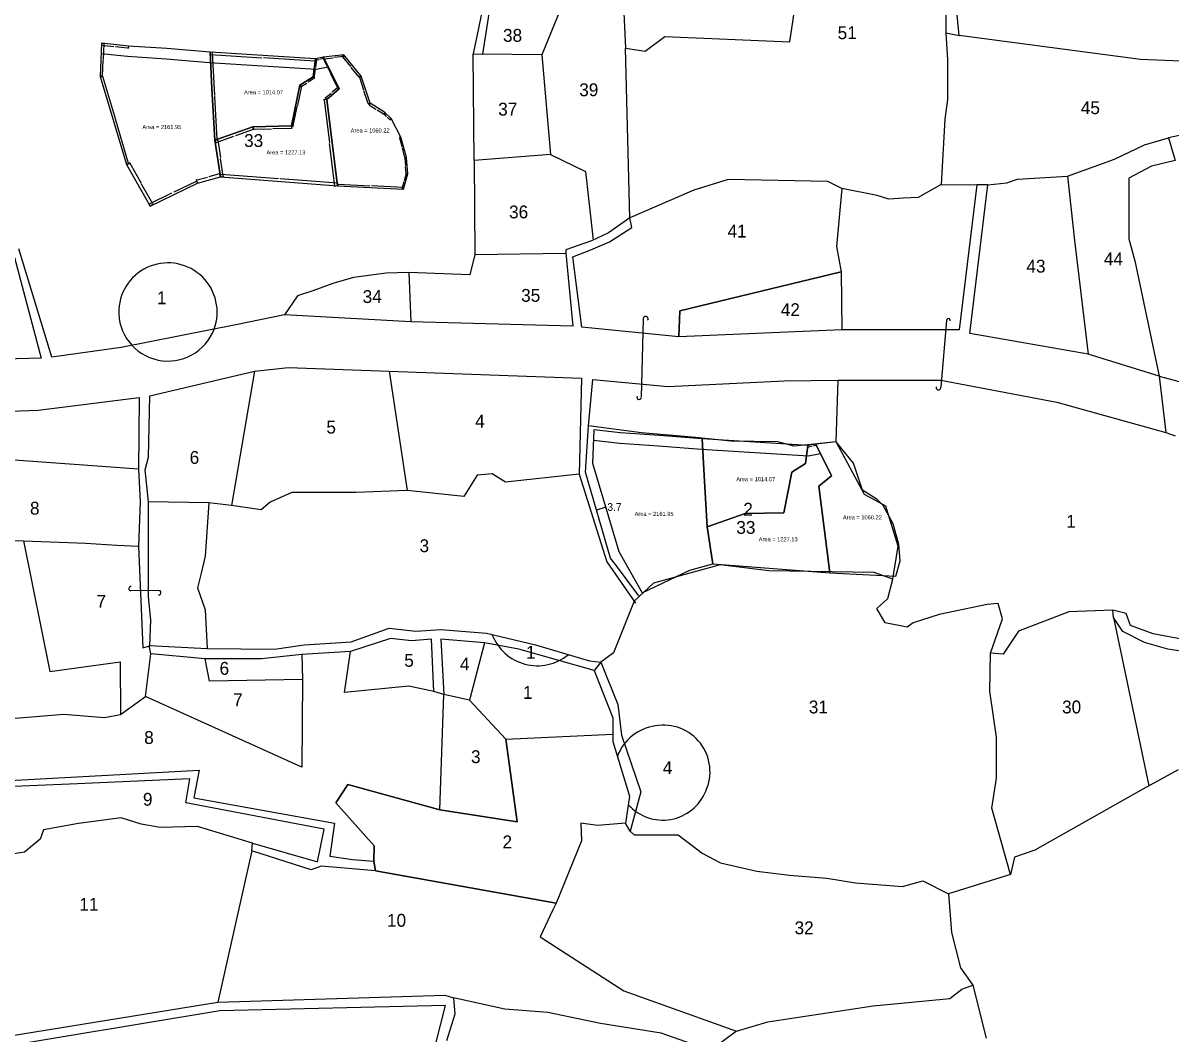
# Model space of a CAD drawing. Extents: x 149058 to 155632, y 177514 to 180719.
# Drawn here: x 154322.9 to 154770, y 178140.9 to 178534.6 of the extents above; entities that cross this region are included whole.
import ezdxf

# ---------------------------------------------------------------- set-up
doc = ezdxf.new("R2010")
doc.units = 0
doc.header["$MEASUREMENT"] = 0
doc.layers.get('0').update_dxf_attribs({"linetype": 'CONTINUOUS'})
doc.layers.get('Defpoints').update_dxf_attribs({"linetype": 'CONTINUOUS'})
for name, color, linetype in [('BORDER-B', 3, 'CONTINUOUS'), ('LINK', 4, 'CONTINUOUS'), ('NO', 1, 'CONTINUOUS'), ('PARCEL', 6, 'CONTINUOUS'), ('ROAD', 2, 'CONTINUOUS')]:
    doc.layers.add(name, color=color, linetype=linetype)
doc.dimstyles.get("Standard").update_dxf_attribs({"dimtxt": 0.18, "dimasz": 0.18, "dimexe": 0.18, "dimexo": 0.0625, "dimgap": 0.09, "dimtad": 0, "dimtih": 1, "dimtoh": 1, "dimdec": 1, "dimzin": 0, "dimdsep": 46, "dimtxsty": 'Standard', "dimcen": 0.09, "dimadec": 0, "dimazin": 0, "dimtfac": 1, "dimtdec": 1, "dimtofl": 0, "dimtmove": 0, "dimatfit": 3, "dimfxl": 1, "dimtolj": 1, "dimtzin": 0, "dimarcsym": 0})

# ---------------------------------------------------------------- blocks, each defined once
blk = doc.blocks.new('*D31')
at = {"color": 0, "lineweight": -2, "transparency": 16777216}
for p, q in [((154440.01, 178521.17), (154440.13, 178520.56)), ((154436.89, 178520.56), (154437.01, 178519.95)), ((154437.15, 178520.16), (154438.27, 178520.38)), ((154439.92, 178520.7), (154438.81, 178520.48))]:
    blk.add_line(p, q, dxfattribs=at)
at = {"color": 0, "transparency": 16777216}
for points in [[(154437.15, 178520.19), (154437.16, 178520.13), (154436.97, 178520.13)], [(154439.91, 178520.73), (154439.93, 178520.67), (154440.1, 178520.74)]]:
    blk.add_solid(points, dxfattribs=at)
at = {"layer": 'Defpoints', "color": 0, "transparency": 16777216}
for p in [(154440, 178521.24), (154436.88, 178520.62), (154440.1, 178520.74)]:
    blk.add_point(p, dxfattribs=at)
at = {"color": 0, "transparency": 16777216, "insert": (154438.54, 178520.43), "char_height": 0.18, "attachment_point": 5}
blk.add_mtext('\\A1;3.2', dxfattribs=at)
blk = doc.blocks.new('*D32')
at = {"color": 0, "lineweight": -2, "transparency": 16777216}
for p, q in [((154436.43, 178513.77), (154436.85, 178516.9)), ((154437.31, 178520.38), (154436.89, 178517.26)), ((154436.94, 178520.62), (154437.51, 178520.54)), ((154436.01, 178513.64), (154436.58, 178513.57))]:
    blk.add_line(p, q, dxfattribs=at)
at = {"color": 0, "transparency": 16777216}
for points in [[(154437.28, 178520.39), (154437.34, 178520.38), (154437.34, 178520.56)], [(154436.4, 178513.77), (154436.46, 178513.77), (154436.4, 178513.59)]]:
    blk.add_solid(points, dxfattribs=at)
at = {"layer": 'Defpoints', "color": 0, "transparency": 16777216}
for p in [(154436.88, 178520.62), (154435.95, 178513.65), (154436.4, 178513.59)]:
    blk.add_point(p, dxfattribs=at)
at = {"color": 0, "transparency": 16777216, "insert": (154436.87, 178517.08), "char_height": 0.18, "attachment_point": 5}
blk.add_mtext('\\A1;7.0', dxfattribs=at)
blk = doc.blocks.new('*D33')
at = {"color": 0, "lineweight": -2, "transparency": 16777216}
for p, q in [((154436.19, 178512.93), (154434.01, 178511.53)), ((154435.98, 178513.6), (154436.44, 178512.88)), ((154430.76, 178510.26), (154431.23, 178509.54)), ((154431.28, 178509.78), (154433.47, 178511.19))]:
    blk.add_line(p, q, dxfattribs=at)
at = {"color": 0, "transparency": 16777216}
for points in [[(154436.18, 178512.96), (154436.21, 178512.91), (154436.34, 178513.03)], [(154431.26, 178509.81), (154431.3, 178509.76), (154431.13, 178509.69)]]:
    blk.add_solid(points, dxfattribs=at)
at = {"layer": 'Defpoints', "color": 0, "transparency": 16777216}
for p in [(154435.95, 178513.65), (154430.73, 178510.31), (154431.13, 178509.69)]:
    blk.add_point(p, dxfattribs=at)
at = {"color": 0, "transparency": 16777216, "insert": (154433.74, 178511.36), "char_height": 0.18, "attachment_point": 5}
blk.add_mtext('\\A1;6.2', dxfattribs=at)
blk = doc.blocks.new('*D34')
at = {"color": 0, "lineweight": -2, "transparency": 16777216}
for p, q in [((154445.47, 178509.33), (154443.38, 178507.59)), ((154446.06, 178508.91), (154445.49, 178509.58)), ((154441.17, 178504.83), (154440.6, 178505.51)), ((154440.86, 178505.49), (154442.95, 178507.23))]:
    blk.add_line(p, q, dxfattribs=at)
at = {"color": 0, "transparency": 16777216}
for points in [[(154445.45, 178509.35), (154445.49, 178509.31), (154445.61, 178509.45)], [(154440.84, 178505.51), (154440.88, 178505.47), (154440.72, 178505.37)]]:
    blk.add_solid(points, dxfattribs=at)
at = {"layer": 'Defpoints', "color": 0, "transparency": 16777216}
for p in [(154446.1, 178508.86), (154440.72, 178505.37), (154441.21, 178504.79)]:
    blk.add_point(p, dxfattribs=at)
at = {"color": 0, "transparency": 16777216, "insert": (154443.16, 178507.41), "char_height": 0.18, "attachment_point": 5}
blk.add_mtext('\\A1;6.4', dxfattribs=at)
blk = doc.blocks.new('*D30')
at = {"color": 0, "lineweight": -2, "transparency": 16777216}
for p, q in [((154439.94, 178521.21), (154439.54, 178521.01)), ((154439.78, 178520.93), (154442.66, 178515.08)), ((154445.72, 178508.87), (154442.84, 178514.72)), ((154446.04, 178508.83), (154445.64, 178508.63))]:
    blk.add_line(p, q, dxfattribs=at)
at = {"color": 0, "transparency": 16777216}
for points in [[(154439.81, 178520.94), (154439.75, 178520.91), (154439.7, 178521.09)], [(154445.75, 178508.89), (154445.69, 178508.86), (154445.8, 178508.71)]]:
    blk.add_solid(points, dxfattribs=at)
at = {"layer": 'Defpoints', "color": 0, "transparency": 16777216}
for p in [(154439.7, 178521.09), (154440, 178521.24), (154446.1, 178508.86)]:
    blk.add_point(p, dxfattribs=at)
at = {"color": 0, "transparency": 16777216, "insert": (154442.75, 178514.9), "char_height": 0.18, "attachment_point": 5}
blk.add_mtext('\\A1;13.8', dxfattribs=at)
blk = doc.blocks.new('*D35')
at = {"color": 0, "lineweight": -2, "transparency": 16777216}
for p, q in [((154441.15, 178504.78), (154440.02, 178504.64)), ((154440.22, 178504.48), (154442.31, 178488)), ((154444.45, 178471.15), (154442.36, 178487.64)), ((154445.43, 178471.1), (154444.3, 178470.95))]:
    blk.add_line(p, q, dxfattribs=at)
at = {"color": 0, "transparency": 16777216}
for points in [[(154440.25, 178504.48), (154440.19, 178504.48), (154440.19, 178504.66)], [(154444.48, 178471.16), (154444.42, 178471.15), (154444.48, 178470.98)]]:
    blk.add_solid(points, dxfattribs=at)
at = {"layer": 'Defpoints', "color": 0, "transparency": 16777216}
for p in [(154441.21, 178504.79), (154444.48, 178470.98), (154445.49, 178471.1)]:
    blk.add_point(p, dxfattribs=at)
at = {"color": 0, "transparency": 16777216, "insert": (154442.33, 178487.82), "char_height": 0.18, "attachment_point": 5}
blk.add_mtext('\\A1;34.0', dxfattribs=at)
blk = doc.blocks.new('*D36')
at = {"color": 0, "lineweight": -2, "transparency": 16777216}
for p, q in [((154399.87, 178474.66), (154399.96, 178475.87)), ((154400.13, 178475.67), (154422.4, 178473.97)), ((154445.39, 178472.21), (154423.12, 178473.91)), ((154445.49, 178471.17), (154445.59, 178472.38))]:
    blk.add_line(p, q, dxfattribs=at)
at = {"color": 0, "transparency": 16777216}
for points in [[(154400.13, 178475.7), (154400.12, 178475.64), (154399.95, 178475.69)], [(154445.4, 178472.24), (154445.39, 178472.18), (154445.57, 178472.2)]]:
    blk.add_solid(points, dxfattribs=at)
at = {"layer": 'Defpoints', "color": 0, "transparency": 16777216}
for p in [(154399.86, 178474.59), (154399.95, 178475.69), (154445.49, 178471.1)]:
    blk.add_point(p, dxfattribs=at)
at = {"color": 0, "transparency": 16777216, "insert": (154422.76, 178473.94), "char_height": 0.18, "attachment_point": 5}
blk.add_mtext('\\A1;45.8', dxfattribs=at)
blk = doc.blocks.new('*D37')
at = {"color": 0, "lineweight": -2, "transparency": 16777216}
for p, q in [((154397.71, 178489), (154398.92, 178489.18)), ((154398.77, 178488.98), (154399.83, 178482.14)), ((154400.93, 178474.94), (154399.88, 178481.78)), ((154399.93, 178474.6), (154401.14, 178474.79))]:
    blk.add_line(p, q, dxfattribs=at)
at = {"color": 0, "transparency": 16777216}
for points in [[(154398.8, 178488.98), (154398.74, 178488.97), (154398.75, 178489.16)], [(154400.96, 178474.94), (154400.9, 178474.93), (154400.96, 178474.76)]]:
    blk.add_solid(points, dxfattribs=at)
at = {"layer": 'Defpoints', "color": 0, "transparency": 16777216}
for p in [(154397.65, 178488.99), (154399.86, 178474.59), (154400.96, 178474.76)]:
    blk.add_point(p, dxfattribs=at)
at = {"color": 0, "transparency": 16777216, "insert": (154399.85, 178481.96), "char_height": 0.18, "attachment_point": 5}
blk.add_mtext('\\A1;14.6', dxfattribs=at)
blk = doc.blocks.new('*D38')
at = {"color": 0, "lineweight": -2, "transparency": 16777216}
for p, q in [((154412.48, 178494.1), (154412.88, 178492.98)), ((154398.17, 178488.03), (154405.08, 178490.45)), ((154412.65, 178493.09), (154405.74, 178490.68)), ((154397.67, 178488.93), (154398.06, 178487.8))]:
    blk.add_line(p, q, dxfattribs=at)
at = {"color": 0, "transparency": 16777216}
for points in [[(154412.64, 178493.12), (154412.66, 178493.06), (154412.82, 178493.15)], [(154398.16, 178488.06), (154398.18, 178488), (154398, 178487.97)]]:
    blk.add_solid(points, dxfattribs=at)
at = {"layer": 'Defpoints', "color": 0, "transparency": 16777216}
for p in [(154412.46, 178494.16), (154412.82, 178493.15), (154397.65, 178488.99)]:
    blk.add_point(p, dxfattribs=at)
at = {"color": 0, "transparency": 16777216, "insert": (154405.41, 178490.56), "char_height": 0.18, "attachment_point": 5}
blk.add_mtext('\\A1;15.7', dxfattribs=at)
blk = doc.blocks.new('*D39')
at = {"color": 0, "lineweight": -2, "transparency": 16777216}
for p, q in [((154412.46, 178494.1), (154412.48, 178493.05)), ((154427.48, 178494.39), (154427.5, 178493.33)), ((154412.66, 178493.23), (154419.68, 178493.36)), ((154427.32, 178493.51), (154420.31, 178493.38))]:
    blk.add_line(p, q, dxfattribs=at)
at = {"color": 0, "transparency": 16777216}
for points in [[(154412.66, 178493.26), (154412.66, 178493.2), (154412.48, 178493.23)], [(154427.32, 178493.54), (154427.32, 178493.48), (154427.5, 178493.51)]]:
    blk.add_solid(points, dxfattribs=at)
at = {"layer": 'Defpoints', "color": 0, "transparency": 16777216}
for p in [(154412.46, 178494.16), (154427.48, 178494.45), (154427.5, 178493.51)]:
    blk.add_point(p, dxfattribs=at)
at = {"color": 0, "transparency": 16777216, "insert": (154419.99, 178493.37), "char_height": 0.18, "attachment_point": 5}
blk.add_mtext('\\A1;15.0', dxfattribs=at)
blk = doc.blocks.new('*D40')
at = {"color": 0, "lineweight": -2, "transparency": 16777216}
for p, q in [((154431.35, 178510), (154429.8, 178502.43)), ((154430.79, 178510.3), (154431.57, 178510.14)), ((154428.18, 178494.49), (154429.73, 178502.07)), ((154427.54, 178494.44), (154428.32, 178494.28))]:
    blk.add_line(p, q, dxfattribs=at)
at = {"color": 0, "transparency": 16777216}
for points in [[(154431.32, 178510), (154431.38, 178509.99), (154431.39, 178510.17)], [(154428.15, 178494.5), (154428.21, 178494.49), (154428.14, 178494.32)]]:
    blk.add_solid(points, dxfattribs=at)
at = {"layer": 'Defpoints', "color": 0, "transparency": 16777216}
for p in [(154430.73, 178510.31), (154431.39, 178510.17), (154427.48, 178494.45)]:
    blk.add_point(p, dxfattribs=at)
at = {"color": 0, "transparency": 16777216, "insert": (154429.77, 178502.25), "char_height": 0.18, "attachment_point": 5}
blk.add_mtext('\\A1;16.2', dxfattribs=at)
blk = doc.blocks.new('*D41')
at = {"color": 0, "lineweight": -2, "transparency": 16777216}
for p, q in [((154447.86, 178522.07), (154447.07, 178521.42)), ((154447.33, 178521.4), (154450.44, 178517.59)), ((154453.85, 178513.42), (154450.74, 178517.23)), ((154454.61, 178513.81), (154453.82, 178513.16))]:
    blk.add_line(p, q, dxfattribs=at)
at = {"color": 0, "transparency": 16777216}
for points in [[(154447.35, 178521.41), (154447.3, 178521.38), (154447.21, 178521.54)], [(154453.87, 178513.44), (154453.83, 178513.4), (154453.96, 178513.28)]]:
    blk.add_solid(points, dxfattribs=at)
at = {"layer": 'Defpoints', "color": 0, "transparency": 16777216}
for p in [(154447.91, 178522.11), (154453.96, 178513.28), (154454.66, 178513.85)]:
    blk.add_point(p, dxfattribs=at)
at = {"color": 0, "transparency": 16777216, "insert": (154450.59, 178517.41), "char_height": 0.18, "attachment_point": 5}
blk.add_mtext('\\A1;10.7', dxfattribs=at)
blk = doc.blocks.new('*D42')
at = {"color": 0, "lineweight": -2, "transparency": 16777216}
for p, q in [((154440.01, 178521.17), (154440.09, 178520.42)), ((154440.25, 178520.62), (154443.77, 178521.01)), ((154447.8, 178521.45), (154444.28, 178521.06)), ((154447.92, 178522.04), (154448, 178521.29))]:
    blk.add_line(p, q, dxfattribs=at)
at = {"color": 0, "transparency": 16777216}
for points in [[(154447.8, 178521.48), (154447.81, 178521.42), (154447.98, 178521.47)], [(154440.24, 178520.65), (154440.25, 178520.59), (154440.07, 178520.6)]]:
    blk.add_solid(points, dxfattribs=at)
at = {"layer": 'Defpoints', "color": 0, "transparency": 16777216}
for p in [(154440, 178521.24), (154447.91, 178522.11), (154447.98, 178521.47)]:
    blk.add_point(p, dxfattribs=at)
at = {"color": 0, "transparency": 16777216, "insert": (154444.03, 178521.03), "char_height": 0.18, "attachment_point": 5}
blk.add_mtext('\\A1;8.0', dxfattribs=at)
blk = doc.blocks.new('*D43')
at = {"color": 0, "lineweight": -2, "transparency": 16777216}
for p, q in [((154454.6, 178513.83), (154453.7, 178513.53)), ((154453.93, 178513.42), (154455.56, 178508.51)), ((154457.32, 178503.24), (154455.68, 178508.15)), ((154458.1, 178503.31), (154457.2, 178503.01))]:
    blk.add_line(p, q, dxfattribs=at)
at = {"color": 0, "transparency": 16777216}
for points in [[(154453.96, 178513.42), (154453.9, 178513.41), (154453.87, 178513.59)], [(154457.35, 178503.25), (154457.29, 178503.23), (154457.37, 178503.07)]]:
    blk.add_solid(points, dxfattribs=at)
at = {"layer": 'Defpoints', "color": 0, "transparency": 16777216}
for p in [(154454.66, 178513.85), (154457.37, 178503.07), (154458.16, 178503.33)]:
    blk.add_point(p, dxfattribs=at)
at = {"color": 0, "transparency": 16777216, "insert": (154455.62, 178508.33), "char_height": 0.18, "attachment_point": 5}
blk.add_mtext('\\A1;11.1', dxfattribs=at)
blk = doc.blocks.new('*D44')
at = {"color": 0, "lineweight": -2, "transparency": 16777216}
for p, q in [((154458.13, 178503.28), (154457.63, 178502.5)), ((154457.88, 178502.56), (154460.33, 178500.98)), ((154463.32, 178499.06), (154460.87, 178500.63)), ((154463.88, 178499.59), (154463.38, 178498.81))]:
    blk.add_line(p, q, dxfattribs=at)
at = {"color": 0, "transparency": 16777216}
for points in [[(154457.9, 178502.58), (154457.86, 178502.53), (154457.73, 178502.65)], [(154463.34, 178499.08), (154463.31, 178499.03), (154463.47, 178498.96)]]:
    blk.add_solid(points, dxfattribs=at)
at = {"layer": 'Defpoints', "color": 0, "transparency": 16777216}
for p in [(154458.16, 178503.33), (154463.47, 178498.96), (154463.91, 178499.64)]:
    blk.add_point(p, dxfattribs=at)
at = {"color": 0, "transparency": 16777216, "insert": (154460.6, 178500.81), "char_height": 0.18, "attachment_point": 5}
blk.add_mtext('\\A1;6.8', dxfattribs=at)
blk = doc.blocks.new('*D45')
at = {"color": 0, "lineweight": -2, "transparency": 16777216}
for p, q in [((154463.87, 178499.59), (154463.31, 178499.02)), ((154463.57, 178499.02), (154464.44, 178498.19)), ((154465.68, 178497), (154464.81, 178497.83)), ((154466.24, 178497.33), (154465.68, 178496.75))]:
    blk.add_line(p, q, dxfattribs=at)
at = {"color": 0, "transparency": 16777216}
for points in [[(154463.59, 178499.04), (154463.55, 178499), (154463.44, 178499.15)], [(154465.7, 178497.03), (154465.66, 178496.98), (154465.81, 178496.88)]]:
    blk.add_solid(points, dxfattribs=at)
at = {"layer": 'Defpoints', "color": 0, "transparency": 16777216}
for p in [(154463.91, 178499.64), (154465.81, 178496.88), (154466.28, 178497.37)]:
    blk.add_point(p, dxfattribs=at)
at = {"color": 0, "transparency": 16777216, "insert": (154464.62, 178498.01), "char_height": 0.18, "attachment_point": 5}
blk.add_mtext('\\A1;3.3', dxfattribs=at)
blk = doc.blocks.new('*D46')
at = {"color": 0, "lineweight": -2, "transparency": 16777216}
for p, q in [((154470.09, 178490.13), (154469.38, 178489.94)), ((154469.6, 178489.81), (154470.6, 178486.16)), ((154471.69, 178482.14), (154470.69, 178485.8)), ((154472.28, 178482.12), (154471.56, 178481.92))]:
    blk.add_line(p, q, dxfattribs=at)
at = {"color": 0, "transparency": 16777216}
for points in [[(154469.63, 178489.82), (154469.57, 178489.8), (154469.55, 178489.98)], [(154471.72, 178482.15), (154471.66, 178482.13), (154471.74, 178481.97)]]:
    blk.add_solid(points, dxfattribs=at)
at = {"layer": 'Defpoints', "color": 0, "transparency": 16777216}
for p in [(154470.15, 178490.15), (154471.74, 178481.97), (154472.34, 178482.13)]:
    blk.add_point(p, dxfattribs=at)
at = {"color": 0, "transparency": 16777216, "insert": (154470.64, 178485.98), "char_height": 0.18, "attachment_point": 5}
blk.add_mtext('\\A1;8.3', dxfattribs=at)
blk = doc.blocks.new('*D47')
at = {"color": 0, "lineweight": -2, "transparency": 16777216}
for p, q in [((154472.28, 178482.13), (154471.48, 178482.07)), ((154471.67, 178481.9), (154471.88, 178479.1)), ((154472.12, 178475.93), (154471.91, 178478.74)), ((154472.75, 178475.8), (154471.96, 178475.74))]:
    blk.add_line(p, q, dxfattribs=at)
at = {"color": 0, "transparency": 16777216}
for points in [[(154471.7, 178481.9), (154471.65, 178481.9), (154471.66, 178482.08)], [(154472.15, 178475.93), (154472.09, 178475.93), (154472.13, 178475.75)]]:
    blk.add_solid(points, dxfattribs=at)
at = {"layer": 'Defpoints', "color": 0, "transparency": 16777216}
for p in [(154472.34, 178482.13), (154472.13, 178475.75), (154472.81, 178475.8)]:
    blk.add_point(p, dxfattribs=at)
at = {"color": 0, "transparency": 16777216, "insert": (154471.9, 178478.92), "char_height": 0.18, "attachment_point": 5}
blk.add_mtext('\\A1;6.3', dxfattribs=at)
blk = doc.blocks.new('*D48')
at = {"color": 0, "lineweight": -2, "transparency": 16777216}
for p, q in [((154470.62, 178470.13), (154471.34, 178472.78)), ((154472.16, 178475.79), (154471.44, 178473.14)), ((154472.75, 178475.82), (154472.04, 178476.01)), ((154471.12, 178469.81), (154470.4, 178470))]:
    blk.add_line(p, q, dxfattribs=at)
at = {"color": 0, "transparency": 16777216}
for points in [[(154472.14, 178475.8), (154472.19, 178475.78), (154472.21, 178475.97)], [(154470.59, 178470.14), (154470.65, 178470.12), (154470.57, 178469.96)]]:
    blk.add_solid(points, dxfattribs=at)
at = {"layer": 'Defpoints', "color": 0, "transparency": 16777216}
for p in [(154472.81, 178475.8), (154470.57, 178469.96), (154471.18, 178469.79)]:
    blk.add_point(p, dxfattribs=at)
at = {"color": 0, "transparency": 16777216, "insert": (154471.39, 178472.96), "char_height": 0.18, "attachment_point": 5}
blk.add_mtext('\\A1;6.2', dxfattribs=at)
blk = doc.blocks.new('*D49')
at = {"color": 0, "lineweight": -2, "transparency": 16777216}
for p, q in [((154445.49, 178471.17), (154445.53, 178471.97)), ((154445.71, 178471.78), (154458.01, 178471.16)), ((154471.03, 178470.49), (154458.73, 178471.12)), ((154471.18, 178469.86), (154471.22, 178470.66))]:
    blk.add_line(p, q, dxfattribs=at)
at = {"color": 0, "transparency": 16777216}
for points in [[(154445.71, 178471.81), (154445.7, 178471.75), (154445.53, 178471.79)], [(154471.03, 178470.52), (154471.03, 178470.46), (154471.21, 178470.48)]]:
    blk.add_solid(points, dxfattribs=at)
at = {"layer": 'Defpoints', "color": 0, "transparency": 16777216}
for p in [(154445.53, 178471.79), (154445.49, 178471.1), (154471.18, 178469.79)]:
    blk.add_point(p, dxfattribs=at)
at = {"color": 0, "transparency": 16777216, "insert": (154458.37, 178471.14), "char_height": 0.18, "attachment_point": 5}
blk.add_mtext('\\A1;25.7', dxfattribs=at)
blk = doc.blocks.new('*D50')
at = {"color": 0, "lineweight": -2, "transparency": 16777216}
for p, q in [((154390.9, 178472.25), (154390.54, 178473.61)), ((154390.76, 178473.49), (154394.79, 178474.57)), ((154399.36, 178475.79), (154395.33, 178474.71)), ((154399.85, 178474.65), (154399.48, 178476.01))]:
    blk.add_line(p, q, dxfattribs=at)
at = {"color": 0, "transparency": 16777216}
for points in [[(154390.75, 178473.52), (154390.77, 178473.46), (154390.58, 178473.44)], [(154399.35, 178475.82), (154399.36, 178475.76), (154399.53, 178475.84)]]:
    blk.add_solid(points, dxfattribs=at)
at = {"layer": 'Defpoints', "color": 0, "transparency": 16777216}
for p in [(154390.58, 178473.44), (154390.92, 178472.19), (154399.86, 178474.59)]:
    blk.add_point(p, dxfattribs=at)
at = {"color": 0, "transparency": 16777216, "insert": (154395.06, 178474.64), "char_height": 0.18, "attachment_point": 5}
blk.add_mtext('\\A1;9.3', dxfattribs=at)
blk = doc.blocks.new('*D51')
at = {"color": 0, "lineweight": -2, "transparency": 16777216}
for p, q in [((154390.38, 178472.9), (154381.64, 178468.69)), ((154390.89, 178472.25), (154390.46, 178473.14)), ((154372.21, 178464.14), (154380.95, 178468.36)), ((154372.39, 178463.34), (154371.96, 178464.23))]:
    blk.add_line(p, q, dxfattribs=at)
at = {"color": 0, "transparency": 16777216}
for points in [[(154390.37, 178472.93), (154390.39, 178472.87), (154390.54, 178472.98)], [(154372.19, 178464.17), (154372.22, 178464.12), (154372.04, 178464.06)]]:
    blk.add_solid(points, dxfattribs=at)
at = {"layer": 'Defpoints', "color": 0, "transparency": 16777216}
for p in [(154390.92, 178472.19), (154372.04, 178464.06), (154372.42, 178463.28)]:
    blk.add_point(p, dxfattribs=at)
at = {"color": 0, "transparency": 16777216, "insert": (154381.29, 178468.52), "char_height": 0.18, "attachment_point": 5}
blk.add_mtext('\\A1;20.5', dxfattribs=at)
blk = doc.blocks.new('*D52')
at = {"color": 0, "lineweight": -2, "transparency": 16777216}
for p, q in [((154363.36, 178479.44), (154364.66, 178480.18)), ((154364.6, 178479.93), (154368.96, 178472.2)), ((154373.53, 178464.11), (154369.17, 178471.84)), ((154372.48, 178463.31), (154373.78, 178464.05))]:
    blk.add_line(p, q, dxfattribs=at)
at = {"color": 0, "transparency": 16777216}
for points in [[(154364.62, 178479.95), (154364.57, 178479.92), (154364.51, 178480.09)], [(154373.56, 178464.13), (154373.51, 178464.1), (154373.62, 178463.96)]]:
    blk.add_solid(points, dxfattribs=at)
at = {"layer": 'Defpoints', "color": 0, "transparency": 16777216}
for p in [(154363.31, 178479.41), (154364.51, 178480.09), (154372.42, 178463.28)]:
    blk.add_point(p, dxfattribs=at)
at = {"color": 0, "transparency": 16777216, "insert": (154369.06, 178472.02), "char_height": 0.18, "attachment_point": 5}
blk.add_mtext('\\A1;18.5', dxfattribs=at)
blk = doc.blocks.new('*D53')
at = {"color": 0, "lineweight": -2, "transparency": 16777216}
for p, q in [((154353.11, 178513.79), (154354.04, 178514.07)), ((154353.92, 178513.85), (154358.95, 178497.02)), ((154364.08, 178479.83), (154359.05, 178496.66)), ((154363.37, 178479.43), (154364.3, 178479.71))]:
    blk.add_line(p, q, dxfattribs=at)
at = {"color": 0, "transparency": 16777216}
for points in [[(154353.95, 178513.86), (154353.89, 178513.84), (154353.87, 178514.02)], [(154364.11, 178479.84), (154364.05, 178479.82), (154364.13, 178479.66)]]:
    blk.add_solid(points, dxfattribs=at)
at = {"layer": 'Defpoints', "color": 0, "transparency": 16777216}
for p in [(154353.05, 178513.78), (154353.87, 178514.02), (154363.31, 178479.41)]:
    blk.add_point(p, dxfattribs=at)
at = {"color": 0, "transparency": 16777216, "insert": (154359, 178496.84), "char_height": 0.18, "attachment_point": 5}
blk.add_mtext('\\A1;35.9', dxfattribs=at)
blk = doc.blocks.new('*D54')
at = {"color": 0, "lineweight": -2, "transparency": 16777216}
for p, q in [((154395.85, 178523.23), (154396.85, 178523.28)), ((154396.68, 178523.09), (154397.59, 178506.33)), ((154398.52, 178489.22), (154397.61, 178505.97)), ((154397.71, 178488.99), (154398.71, 178489.05))]:
    blk.add_line(p, q, dxfattribs=at)
at = {"color": 0, "transparency": 16777216}
for points in [[(154396.71, 178523.09), (154396.65, 178523.09), (154396.67, 178523.27)], [(154398.55, 178489.22), (154398.49, 178489.21), (154398.53, 178489.04)]]:
    blk.add_solid(points, dxfattribs=at)
at = {"layer": 'Defpoints', "color": 0, "transparency": 16777216}
for p in [(154395.79, 178523.22), (154397.65, 178488.99), (154398.53, 178489.04)]:
    blk.add_point(p, dxfattribs=at)
at = {"color": 0, "transparency": 16777216, "insert": (154397.6, 178506.15), "char_height": 0.18, "attachment_point": 5}
blk.add_mtext('\\A1;34.3', dxfattribs=at)
blk = doc.blocks.new('*D55')
at = {"color": 0, "lineweight": -2, "transparency": 16777216}
for p, q in [((154395.79, 178523.16), (154395.72, 178522.14)), ((154395.91, 178522.3), (154415.95, 178521.04)), ((154436.64, 178519.73), (154416.61, 178521)), ((154436.87, 178520.56), (154436.81, 178519.54))]:
    blk.add_line(p, q, dxfattribs=at)
at = {"color": 0, "transparency": 16777216}
for points in [[(154395.92, 178522.33), (154395.91, 178522.27), (154395.73, 178522.32)], [(154436.64, 178519.76), (154436.64, 178519.7), (154436.82, 178519.72)]]:
    blk.add_solid(points, dxfattribs=at)
at = {"layer": 'Defpoints', "color": 0, "transparency": 16777216}
for p in [(154395.79, 178523.22), (154436.82, 178519.72), (154436.88, 178520.62)]:
    blk.add_point(p, dxfattribs=at)
at = {"color": 0, "transparency": 16777216, "insert": (154416.28, 178521.02), "char_height": 0.18, "attachment_point": 5}
blk.add_mtext('\\A1;41.2', dxfattribs=at)
blk = doc.blocks.new('*D56')
at = {"color": 0, "lineweight": -2, "transparency": 16777216}
for p, q in [((154353.57, 178526.67), (154353.47, 178525.74)), ((154353.66, 178525.9), (154358.37, 178525.38)), ((154363.71, 178524.8), (154359, 178525.32)), ((154363.98, 178525.53), (154363.87, 178524.6))]:
    blk.add_line(p, q, dxfattribs=at)
at = {"color": 0, "transparency": 16777216}
for points in [[(154353.67, 178525.93), (154353.66, 178525.87), (154353.49, 178525.92)], [(154363.72, 178524.83), (154363.71, 178524.77), (154363.89, 178524.78)]]:
    blk.add_solid(points, dxfattribs=at)
at = {"layer": 'Defpoints', "color": 0, "transparency": 16777216}
for p in [(154353.57, 178526.73), (154363.98, 178525.59), (154363.89, 178524.78)]:
    blk.add_point(p, dxfattribs=at)
at = {"color": 0, "transparency": 16777216, "insert": (154358.69, 178525.35), "char_height": 0.18, "attachment_point": 5}
blk.add_mtext('\\A1;10.5', dxfattribs=at)
blk = doc.blocks.new('*D57')
at = {"color": 0, "lineweight": -2, "transparency": 16777216}
for p, q in [((154353.64, 178526.73), (154354.64, 178526.69)), ((154354.46, 178526.51), (154354.21, 178520.4)), ((154353.95, 178513.92), (154354.19, 178520.04)), ((154353.11, 178513.77), (154354.12, 178513.73))]:
    blk.add_line(p, q, dxfattribs=at)
at = {"color": 0, "transparency": 16777216}
for points in [[(154354.43, 178526.52), (154354.49, 178526.51), (154354.46, 178526.69)], [(154353.92, 178513.92), (154353.98, 178513.92), (154353.94, 178513.74)]]:
    blk.add_solid(points, dxfattribs=at)
at = {"layer": 'Defpoints', "color": 0, "transparency": 16777216}
for p in [(154353.57, 178526.73), (154353.05, 178513.78), (154353.94, 178513.74)]:
    blk.add_point(p, dxfattribs=at)
at = {"color": 0, "transparency": 16777216, "insert": (154354.2, 178520.22), "char_height": 0.18, "attachment_point": 5}
blk.add_mtext('\\A1;13.0', dxfattribs=at)
blk = doc.blocks.new('*D59')
at = {"color": 0, "lineweight": -2, "transparency": 16777216}
for p, q in [((154628.56, 178369.92), (154628.68, 178369.31)), ((154628.82, 178369.52), (154629.94, 178369.74)), ((154631.59, 178370.06), (154630.48, 178369.84)), ((154631.68, 178370.53), (154631.8, 178369.92))]:
    blk.add_line(p, q, dxfattribs=at)
at = {"color": 0, "transparency": 16777216}
for points in [[(154628.82, 178369.55), (154628.83, 178369.49), (154628.65, 178369.49)], [(154631.59, 178370.09), (154631.6, 178370.03), (154631.77, 178370.1)]]:
    blk.add_solid(points, dxfattribs=at)
at = {"layer": 'Defpoints', "color": 0, "transparency": 16777216}
for p in [(154628.55, 178369.98), (154631.67, 178370.6), (154631.77, 178370.1)]:
    blk.add_point(p, dxfattribs=at)
at = {"color": 0, "transparency": 16777216, "insert": (154630.21, 178369.79), "char_height": 0.18, "attachment_point": 5}
blk.add_mtext('\\A1;3.2', dxfattribs=at)
blk = doc.blocks.new('*D83')
at = {"color": 0, "lineweight": -2, "transparency": 16777216}
for p, q in [((154546.26, 178345.02), (154546.23, 178345.13)), ((154546.46, 178345.01), (154549.66, 178345.97)), ((154549.82, 178346.08), (154549.78, 178346.19)), ((154549.83, 178346.02), (154550.01, 178346.07)), ((154550.01, 178346.07), (154550.19, 178346.07))]:
    blk.add_line(p, q, dxfattribs=at)
at = {"color": 0, "transparency": 16777216}
for points in [[(154546.45, 178345.04), (154546.46, 178344.98), (154546.28, 178344.96)], [(154549.65, 178346), (154549.67, 178345.94), (154549.83, 178346.02)]]:
    blk.add_solid(points, dxfattribs=at)
at = {"layer": 'Defpoints', "color": 0, "transparency": 16777216}
for p in [(154546.28, 178344.96), (154549.83, 178346.02), (154549.83, 178346.02)]:
    blk.add_point(p, dxfattribs=at)
at = {"color": 0, "transparency": 16777216, "insert": (154553.28, 178346.07), "char_height": 3, "attachment_point": 5}
blk.add_mtext('\\A1;3.7', dxfattribs=at)

msp = doc.modelspace()

# ---------------------------------------------------------------- linework, layer by layer
at = {"color": 1}
for points in [[(154395.79, 178523.22), (154378.98, 178524.56), (154363.98, 178525.59), (154353.57, 178526.73), (154353.05, 178513.78), (154363.31, 178479.41), (154372.42, 178463.28), (154390.92, 178472.19), (154399.86, 178474.59), (154445.49, 178471.1), (154471.18, 178469.79), (154472.81, 178475.8), (154472.34, 178482.13), (154470.15, 178490.15), (154466.28, 178497.37), (154463.91, 178499.64), (154458.16, 178503.33), (154454.66, 178513.85), (154447.91, 178522.11), (154440, 178521.24), (154436.88, 178520.62), (154395.79, 178523.22)], [(154397.65, 178488.99), (154396.53, 178509), (154395.79, 178523.22), (154378.98, 178524.56), (154363.98, 178525.59), (154353.57, 178526.73), (154353.05, 178513.78), (154363.31, 178479.41), (154372.42, 178463.28), (154390.92, 178472.19), (154399.86, 178474.59)], [(154430.73, 178510.31), (154435.95, 178513.65), (154436.88, 178520.62), (154395.79, 178523.22), (154396.53, 178509), (154397.65, 178488.99), (154412.46, 178494.16), (154427.48, 178494.45)], [(154441.21, 178504.79), (154446.1, 178508.86), (154440, 178521.24), (154436.88, 178520.62), (154435.95, 178513.65), (154430.73, 178510.31), (154427.48, 178494.45), (154412.46, 178494.16), (154397.65, 178488.99), (154399.86, 178474.59), (154445.49, 178471.1)], [(154470.15, 178490.15), (154466.28, 178497.37), (154463.91, 178499.64), (154458.16, 178503.33), (154454.66, 178513.85), (154447.91, 178522.11), (154440, 178521.24), (154446.1, 178508.86), (154441.21, 178504.79), (154445.49, 178471.1), (154471.18, 178469.79), (154472.81, 178475.8), (154472.34, 178482.13)], [(154587.46, 178372.58), (154570.65, 178373.92), (154555.65, 178374.95), (154545.25, 178376.09), (154544.72, 178363.14), (154554.98, 178328.77), (154564.09, 178312.64), (154582.59, 178321.55), (154591.54, 178323.95), (154637.16, 178320.46), (154662.85, 178319.15), (154664.49, 178325.16), (154664.01, 178331.49), (154661.83, 178339.51), (154657.95, 178346.73), (154655.58, 178349), (154649.84, 178352.69), (154646.33, 178363.21), (154639.58, 178371.47), (154631.67, 178370.6), (154628.55, 178369.98), (154587.46, 178372.58)], [(154589.32, 178338.35), (154588.2, 178358.36), (154587.46, 178372.58), (154570.65, 178373.92), (154555.65, 178374.95), (154545.25, 178376.09), (154544.72, 178363.14), (154554.98, 178328.77), (154564.09, 178312.64), (154582.59, 178321.55), (154591.54, 178323.95)], [(154622.4, 178359.67), (154627.62, 178363.01), (154628.55, 178369.98), (154587.46, 178372.58), (154588.2, 178358.36), (154589.32, 178338.35), (154604.13, 178343.52), (154619.16, 178343.81)], [(154632.88, 178354.15), (154637.77, 178358.22), (154631.67, 178370.6), (154628.55, 178369.98), (154627.62, 178363.01), (154622.4, 178359.67), (154619.16, 178343.81), (154604.13, 178343.52), (154589.32, 178338.35), (154591.54, 178323.95), (154637.16, 178320.46)], [(154661.83, 178339.51), (154657.95, 178346.73), (154655.58, 178349), (154649.84, 178352.69), (154646.33, 178363.21), (154639.58, 178371.47), (154631.67, 178370.6), (154637.77, 178358.22), (154632.88, 178354.15), (154637.16, 178320.46), (154662.85, 178319.15), (154664.49, 178325.16), (154664.01, 178331.49)]]:
    msp.add_lwpolyline(points, close=True, dxfattribs=at)
at = {"color": 0}
for points in [[(154353.41, 178522.72), (154363.63, 178521.61), (154378.69, 178520.57), (154395.51, 178519.23), (154437.14, 178516.6), (154441.83, 178517.52)], [(154545.08, 178372.08), (154555.3, 178370.97), (154570.36, 178369.93), (154587.18, 178368.59), (154628.81, 178365.96), (154633.5, 178366.88)]]:
    msp.add_lwpolyline(points, dxfattribs=at)
at = {"color": 1}
for points in [[(154395.79, 178523.22), (154396.53, 178509), (154397.65, 178488.99), (154399.86, 178474.59)], [(154440, 178521.24), (154436.88, 178520.62), (154435.95, 178513.65), (154430.73, 178510.31), (154427.48, 178494.45), (154412.46, 178494.16)], [(154440, 178521.24), (154446.1, 178508.86), (154441.21, 178504.79), (154445.49, 178471.1)], [(154412.46, 178494.16), (154397.65, 178488.99)], [(154587.46, 178372.58), (154588.2, 178358.36), (154589.32, 178338.35), (154591.54, 178323.95)], [(154631.67, 178370.6), (154628.55, 178369.98), (154627.62, 178363.01), (154622.4, 178359.67), (154619.16, 178343.81), (154604.13, 178343.52)], [(154631.67, 178370.6), (154637.77, 178358.22), (154632.88, 178354.15), (154637.16, 178320.46)], [(154604.13, 178343.52), (154589.32, 178338.35)]]:
    msp.add_lwpolyline(points, dxfattribs=at)
for points in [[(154578.35, 178412.3), (154578.67, 178422.49), (154641.5, 178437.69), (154641.77, 178415.08)], [(154460.2, 178204.38), (154459.57, 178208.17), (154459.64, 178214.22), (154444.79, 178230.92), (154449.43, 178238.04), (154485.32, 178228.14), (154515.34, 178223.5), (154511, 178255.66), (154552.61, 178257.62), (154552.61, 178254.81), (154559.18, 178233.49), (154557.54, 178222.99), (154546.71, 178222.01), (154540.14, 178222.99), (154540.47, 178216.1), (154530.63, 178191.83)]]:
    msp.add_lwpolyline(points, close=True)
at = {"layer": 'BORDER-B'}
for points in [[(154792, 178494.77), (154769.02, 178489.85), (154771.6, 178481.05), (154762.41, 178478.75), (154753.55, 178474.16), (154753.55, 178450.54), (154755.85, 178442.01), (154765.37, 178397.07), (154767.99, 178375.09), (154771.6, 178373.78)], [(154792, 178494.77), (154769.02, 178489.85), (154771.6, 178481.05), (154762.41, 178478.75), (154753.55, 178474.16), (154753.55, 178450.54), (154755.85, 178442.01), (154765.37, 178397.07), (154767.99, 178375.09), (154771.6, 178373.78)], [(154778.82, 178293.74), (154763.07, 178296.69), (154754.21, 178299.97), (154752.57, 178304.57), (154747.32, 178305.88), (154730.25, 178305.22), (154710.56, 178297.68), (154704.65, 178288.82), (154699.73, 178289.15), (154704.33, 178302.6), (154702.69, 178308.5), (154698.42, 178308.17), (154679.71, 178304.24), (154669.54, 178300.96), (154667.24, 178299.32), (154658.71, 178300.96), (154655.43, 178306.53), (154659.69, 178310.47), (154661.66, 178318.02), (154654.44, 178320.64), (154613.42, 178321.3), (154594.39, 178323.59), (154568.46, 178316.38), (154560.92, 178309.49), (154552.94, 178289.26), (154548.02, 178285.65), (154545.39, 178282.37), (154552.61, 178264), (154552.61, 178254.81), (154559.18, 178233.49), (154557.54, 178222.99), (154546.71, 178222.01), (154540.14, 178222.99), (154540.47, 178216.1), (154530.63, 178191.83), (154529.31, 178189.21), (154524.39, 178178.71), (154556.88, 178157.71), (154600.85, 178141.97), (154613, 178145.58), (154654.02, 178151.81), (154683.88, 178154.76), (154688.48, 178158.37), (154692.81, 178159.85)], [(154778.82, 178293.74), (154763.07, 178296.69), (154754.21, 178299.97), (154752.57, 178304.57), (154747.32, 178305.88), (154730.25, 178305.22), (154710.56, 178297.68), (154704.65, 178288.82), (154699.73, 178289.15), (154704.33, 178302.6), (154702.69, 178308.5), (154698.42, 178308.17), (154679.71, 178304.24), (154669.54, 178300.96), (154667.24, 178299.32), (154658.71, 178300.96), (154655.43, 178306.53), (154659.69, 178310.47), (154661.66, 178318.02), (154654.44, 178320.64), (154613.42, 178321.3), (154594.39, 178323.59), (154568.46, 178316.38), (154560.92, 178309.49), (154552.94, 178289.26), (154548.02, 178285.65)], [(154319.85, 178263.93), (154338.87, 178265.37), (154354.67, 178264.15), (154360.92, 178265.31), (154370.64, 178272.25), (154372.72, 178288.91), (154372.03, 178292.15), (154394.71, 178290.99), (154420.87, 178290.76), (154432.44, 178292.38), (154450.73, 178293.54), (154465.54, 178298.86), (154475.96, 178297.7), (154485.68, 178298.4), (154503.5, 178297.01), (154522.48, 178292.38), (154543.55, 178286.13), (154548.02, 178285.65)], [(154319.85, 178263.93), (154338.87, 178265.37), (154354.67, 178264.15), (154360.92, 178265.31), (154370.64, 178272.25), (154372.72, 178288.91), (154372.03, 178292.15), (154394.71, 178290.99), (154420.87, 178290.76), (154432.44, 178292.38), (154450.73, 178293.54), (154465.54, 178298.86), (154475.96, 178297.7), (154485.68, 178298.4), (154503.5, 178297.01), (154522.48, 178292.38), (154543.55, 178286.13), (154548.02, 178285.65)], [(154548.02, 178285.65), (154545.39, 178282.37), (154552.61, 178264), (154552.61, 178254.81), (154559.18, 178233.49), (154557.54, 178222.99), (154546.71, 178222.01), (154540.14, 178222.99), (154540.47, 178216.1), (154530.63, 178191.83), (154529.31, 178189.21), (154524.39, 178178.71), (154556.88, 178157.71), (154600.85, 178141.97), (154613, 178145.58), (154654.02, 178151.81), (154683.88, 178154.76), (154688.48, 178158.37), (154692.81, 178159.85)], [(154543.55, 178286.13), (154548.02, 178285.65)], [(154772.83, 178243.8), (154758.97, 178236.28), (154716.98, 178212.52), (154709.06, 178209.75), (154707.47, 178203.02), (154683.31, 178195.49), (154684.49, 178180.45), (154688.06, 178166.59), (154692.81, 178159.85)], [(154692.81, 178159.85), (154697.96, 178139.26)]]:
    msp.add_lwpolyline(points, dxfattribs=at)
at = {"layer": 'LINK'}
for points in [[(154564.5, 178419.2), (154563.73, 178388.8)], [(154682.52, 178418.72), (154680.31, 178392.8)], [(154375.89, 178313.6), (154364.98, 178313.46)]]:
    msp.add_lwpolyline(points, dxfattribs=at)
for centre, radius, start, end in [((154565.43, 178419.37), 0.946, 324.4912, 190.0706), ((154683.29, 178418.68), 0.768, 354.8325, 176.6983), ((154679.44, 178392.59), 0.894, 158.8557, 13.5194), ((154562.88, 178388.82), 0.85, 150.8962, 358.2721), ((154365.04, 178314.32), 0.861, 91.4597, 266.1017), ((154375.8, 178312.74), 0.867, 260.9629, 84.4809)]:
    msp.add_arc(centre, radius, start, end, dxfattribs=at)
at = {"layer": 'PARCEL'}
for points in [[(154641.82, 178470.09), (154636.37, 178472.86), (154597.56, 178473.58), (154584.15, 178469.5), (154559.29, 178458.72), (154557.56, 178524.81), (154565.23, 178523.61), (154572.89, 178529.36), (154621.52, 178527.21), (154624.15, 178544.68), (154564.53, 178553.92)], [(154556.68, 178549.24), (154556.6, 178544.21), (154557.56, 178524.81)], [(154533.37, 178542.77), (154524.99, 178522.18), (154502.01, 178522.42)], [(154682.26, 178530.69), (154683, 178520.24), (154683, 178504.75), (154681.9, 178497.08), (154680.49, 178471.73), (154694.44, 178471.54)], [(154814.97, 178518.06), (154758.05, 178520.32), (154687.52, 178529.68)], [(154528.34, 178483.39), (154498.64, 178481), (154498.21, 178522.56)], [(154524.99, 178522.18), (154528.34, 178483.39), (154541.99, 178476.69), (154544.98, 178450)], [(154698.6, 178471.54), (154706.01, 178472.35), (154710.24, 178473.76), (154729.65, 178474.86), (154747.97, 178481.59), (154759.72, 178487.06), (154769.02, 178489.85)], [(154498.64, 178481), (154498.88, 178444.37), (154534.34, 178444.87)], [(154680.49, 178471.73), (154671.57, 178466.65), (154665.77, 178466.34), (154660.14, 178466.02), (154655.59, 178467.43), (154641.82, 178470.09), (154639.78, 178447.55), (154641.5, 178437.69), (154641.77, 178415.08)], [(154729.65, 178474.86), (154732.47, 178449.82), (154737.79, 178405.66)], [(154498.88, 178444.37), (154496.96, 178436.46), (154473.25, 178437.42), (154464.39, 178437.18), (154451.69, 178435.51), (154443.55, 178433.11), (154435.88, 178430.24), (154429.89, 178428.32), (154424.83, 178420.96)], [(154473.25, 178437.42), (154474.04, 178418.19)], [(154641.5, 178437.69), (154578.67, 178422.49), (154578.35, 178412.3)], [(154413.16, 178399.03), (154404.15, 178346.66)], [(154465.56, 178399.03), (154472.56, 178352.58)], [(154661.66, 178318.02), (154663.78, 178330.78), (154658.93, 178346.39), (154650.58, 178350.97), (154639.54, 178371.43), (154640.44, 178395.44)], [(154639.54, 178371.43), (154628.49, 178370.35), (154623.11, 178369.81), (154616.91, 178371.43), (154598.6, 178371.7), (154583.52, 178373.31), (154563.86, 178374.93), (154543.13, 178377.71)], [(154367.97, 178360.79), (154283.74, 178366.87)], [(154276.53, 178357.44), (154284.9, 178335.82), (154294.06, 178333.13), (154323.15, 178332.86), (154347.39, 178332.06), (154359.5, 178331.25), (154367.97, 178330.86)], [(154539.52, 178358.86), (154510.8, 178355.81), (154505.68, 178359.04), (154499.76, 178358.5), (154494.64, 178350.16), (154472.56, 178352.58), (154452.63, 178351.77), (154427.58, 178351.77), (154419.23, 178348.01), (154415.73, 178345.04), (154404.15, 178346.66), (154395.26, 178347.74), (154371.86, 178348.04)], [(154395.26, 178347.74), (154393.91, 178327.01), (154392.3, 178320.28), (154390.95, 178314.62), (154393.91, 178306.01), (154394.71, 178290.99)], [(154323.15, 178332.86), (154333.38, 178281.98), (154360.85, 178285.75), (154360.92, 178265.31)], [(154747.6, 178303.02), (154761.3, 178237.54)], [(154502.65, 178293.22), (154496.77, 178270.82), (154486.87, 178273.08)], [(154431.54, 178288.61), (154431.8, 178278.86), (154395.6, 178278.24), (154393.93, 178286.91)], [(154482.99, 178274.3), (154473.26, 178276.39), (154448.19, 178273.91), (154450.47, 178289.82)], [(154707.47, 178203.02), (154700.18, 178228.87), (154702.05, 178240.44), (154702.05, 178256.49), (154699.43, 178274.41), (154699.73, 178289.15)], [(154431.8, 178278.86), (154431.49, 178244.84), (154370.64, 178272.25)], [(154511, 178255.66), (154515.34, 178223.5), (154485.32, 178228.14), (154486.87, 178273.08)], [(154496.77, 178270.82), (154511, 178255.66), (154552.61, 178257.62)], [(154412.34, 178215.13), (154390.95, 178221.64), (154376.41, 178221.34), (154368.99, 178222.57), (154361.25, 178225.05), (154344.54, 178222.88), (154330.93, 178220.41), (154329.69, 178216.7), (154323.5, 178211.75), (154314.53, 178210.2), (154306.97, 178236.68)], [(154485.32, 178228.14), (154449.43, 178238.04), (154444.79, 178230.92), (154459.64, 178214.22), (154459.57, 178208.17)], [(154559.42, 178219.92), (154560.92, 178218.43), (154578.09, 178218.43), (154587.43, 178211.33), (154594.52, 178207.6), (154608.71, 178204.24), (154621.4, 178202.75), (154635.96, 178201.63), (154647.16, 178199.76), (154665.46, 178198.27), (154673.3, 178200.51), (154683.31, 178195.49)], [(154412.13, 178212.17), (154398.82, 178153.29)], [(154460.2, 178204.38), (154530.63, 178191.83)], [(154600.85, 178141.97), (154590.67, 178134.4), (154571.42, 178141.23), (154547.84, 178144.95), (154527.36, 178149.29), (154510.6, 178150.54), (154490.63, 178155)]]:
    msp.add_lwpolyline(points, dxfattribs=at)
for centre, radius, start, end in [((154379.41, 178421.99), 19.16, 339.7368, 176.9667), ((154379.43, 178422.11), 19.18, 177.3301, 339.3734), ((154523.28, 178303.22), 18.93, 200.7701, 309.3798), ((154571.67, 178242.58), 18.43, 97.6756, 159.5678), ((154572.39, 178243.04), 18.1, 335.1455, 100.1352), ((154572.09, 178242.22), 18.04, 221.8867, 337.9069)]:
    msp.add_arc(centre, radius, start, end, dxfattribs=at)
at = {"layer": 'ROAD'}
for points in [[(154503.35, 178547.14), (154498.21, 178522.56), (154502.01, 178522.42), (154504.92, 178540.75)], [(154682.36, 178542.34), (154682.26, 178530.69), (154687.52, 178529.68), (154686.07, 178544.43)], [(154765.37, 178397.07), (154737.79, 178405.66), (154691.67, 178413.69), (154698.6, 178471.54), (154694.44, 178471.54), (154687.51, 178415.08), (154641.77, 178415.08), (154578.35, 178412.3), (154540.57, 178416.11), (154537.11, 178443.48), (154544.04, 178446.25), (154551.32, 178449.37), (154559.98, 178454.91), (154559.29, 178458.72), (154550.97, 178452.83), (154544.39, 178449.71), (154534.34, 178446.25), (154534.34, 178444.87), (154537.11, 178416.46), (154474.04, 178418.19), (154424.83, 178420.96), (154406.46, 178417.15), (154361.19, 178408.2), (154334.16, 178404.39), (154321.34, 178446.65)], [(154319.61, 178443.19), (154330.01, 178404.05), (154277.33, 178402.66)], [(154281.52, 178382.11), (154328.88, 178383.79), (154368.25, 178388.78), (154367.97, 178360.79), (154368.53, 178348.04), (154367.97, 178330.86), (154369.64, 178291.23), (154372.41, 178292.06), (154372.69, 178302.04), (154371.86, 178311.18), (154371.86, 178348.04), (154370.47, 178360.51), (154371.86, 178365.5), (154372.41, 178389.33), (154413.16, 178399.03), (154421.48, 178399.86), (154426.19, 178400.41), (154465.56, 178399.03), (154540.41, 178396.26), (154539.52, 178358.86), (154550.34, 178324.78), (154561.43, 178308.71)], [(154562.81, 178311.48), (154553.66, 178323.67), (154551.72, 178326.16), (154542.02, 178359.7), (154543.13, 178377.71), (154544.79, 178395.72), (154574.18, 178392.95), (154619.37, 178395.17), (154640.44, 178395.44), (154680.36, 178395.44), (154725.55, 178386.85), (154767.99, 178375.09)], [(154765.37, 178397.07), (154792.12, 178389.9)], [(154838.61, 178333.39), (154829.11, 178342.52), (154822.56, 178346.35), (154822.31, 178341.41), (154821.45, 178337.83), (154818.48, 178333.02), (154818.48, 178331.04), (154830.22, 178323.27), (154831.7, 178320.92), (154831.33, 178316.85), (154829.23, 178313.27), (154827.62, 178311.17), (154821.08, 178310.3), (154806.63, 178298.33), (154798.6, 178294.63), (154782.3, 178288.7), (154768.71, 178290.8), (154759.7, 178293.39), (154751.18, 178297.59), (154747.6, 178303.02), (154747.32, 178305.88)], [(154545.39, 178282.37), (154515.99, 178290.79), (154502.65, 178293.22), (154485.66, 178294.67), (154486.87, 178273.08), (154482.99, 178274.3), (154482.02, 178294.67), (154474.25, 178293.95), (154466, 178294.92), (154450.47, 178289.82), (154431.54, 178288.61), (154415.77, 178286.91), (154393.93, 178286.91), (154372.72, 178288.91)], [(154548.02, 178285.65), (154554.57, 178269.18), (154556.06, 178257.24), (154563.53, 178235.22), (154559.42, 178219.92), (154557.54, 178222.99)], [(154291.14, 178262.86), (154305.75, 178238.98), (154391.56, 178243.62), (154389.45, 178232.87), (154444.28, 178222.97), (154442.38, 178210.11), (154451.23, 178208.84), (154459.57, 178208.17), (154460.2, 178204.38), (154439.12, 178206.27), (154435.11, 178204.8), (154412.13, 178212.17), (154412.34, 178215.13), (154437.64, 178207.96), (154440.17, 178220.61), (154386.41, 178230.93), (154387.88, 178240.21), (154344.24, 178238.31), (154306.97, 178236.68), (154302.96, 178237.95), (154287.78, 178262.61), (154259.95, 178261.55), (154211.03, 178255.65), (154210.04, 178259.27)], [(154308.28, 178138.6), (154398.82, 178153.29), (154487.22, 178156.06), (154490.63, 178155), (154491.06, 178148.61), (154487.86, 178138.18)], [(154483.6, 178136.69), (154487.43, 178152.02), (154399.67, 178149.89), (154307.22, 178134.56)]]:
    msp.add_lwpolyline(points, dxfattribs=at)

# ---------------------------------------------------------------- texts
at = {"color": 1, "char_height": 1.6, "width": 16.0219, "attachment_point": 1}
for s, insert in [('Area = 1014.07', (154409.02, 178508.38)), ('Area = 2161.95', (154369.44, 178494.85)), ('Area = 1060.22', (154450.55, 178493.5)), ('Area = 1227.13', (154417.77, 178484.98)), ('Area = 1014.07', (154600.69, 178357.74)), ('Area = 2161.95', (154561.12, 178344.21)), ('Area = 1060.22', (154642.22, 178342.86)), ('Area = 1227.13', (154609.44, 178334.34))]:
    msp.add_mtext(s, dxfattribs=dict(at, insert=insert))
at = {"layer": 'NO'}
for s, p in [('38', (154509.88, 178527.24)), ('51', (154640.18, 178528.26)), ('39', (154539.56, 178506.05)), ('37', (154507.99, 178498.52)), ('45', (154734.87, 178499.07)), ('33', (154409.06, 178486.28)), ('36', (154512.23, 178458.49)), ('41', (154597.31, 178451.03)), ('44', (154743.83, 178440.2)), ('43', (154713.68, 178437.38)), ('1', (154375.14, 178425.06)), ('34', (154455.23, 178425.53)), ('35', (154516.94, 178426)), ('42', (154618.04, 178420.43)), ('5', (154441.1, 178374.67)), ('4', (154499.04, 178377.03)), ('6', (154387.86, 178362.9)), ('8', (154325.68, 178343.12)), ('2', (154603.44, 178342.73)), ('1', (154729.22, 178338.02)), ('33', (154600.73, 178335.64)), ('3', (154477.37, 178328.52)), ('7', (154351.59, 178306.86)), ('5', (154471.43, 178283.89)), ('1', (154518.83, 178287.02)), ('6', (154399.5, 178280.76)), ('4', (154493.09, 178282.45)), ('1', (154517.62, 178271.38)), ('7', (154404.79, 178268.5)), ('31', (154628.95, 178265.73)), ('30', (154727.57, 178265.73)), ('8', (154370.15, 178253.83)), ('3', (154497.42, 178246.37)), ('4', (154572.09, 178242.09)), ('9', (154369.67, 178229.78)), ('2', (154509.69, 178213.19)), ('11', (154344.89, 178188.9)), ('10', (154464.7, 178182.65)), ('32', (154623.41, 178179.73))]:
    msp.add_text(s, height=5, dxfattribs=at).set_placement(p)

# ---------------------------------------------------------------- dimensions: what is measured, and where the dimension line sits
at = {"color": 0}
for p1, p2, distance, picture, middle in [((154353.57, 178526.73), (154353.05, 178513.78), 0.89, '*D57', (154354.2, 178520.22)), ((154353.57, 178526.73), (154363.98, 178525.59), -0.82, '*D56', (154358.69, 178525.35)), ((154395.79, 178523.22), (154436.88, 178520.62), -0.91, '*D55', (154416.28, 178521.02)), ((154395.79, 178523.22), (154397.65, 178488.99), 0.88, '*D54', (154397.6, 178506.15)), ((154436.88, 178520.62), (154440, 178521.24), -0.51, '*D31', (154438.54, 178520.43)), ((154446.1, 178508.86), (154440, 178521.24), 0.33, '*D30', (154442.75, 178514.9)), ((154440, 178521.24), (154447.91, 178522.11), -0.64, '*D42', (154444.03, 178521.03)), ((154447.91, 178522.11), (154454.66, 178513.85), -0.9, '*D41', (154450.59, 178517.41)), ((154436.88, 178520.62), (154435.95, 178513.65), 0.46, '*D32', (154436.87, 178517.08)), ((154363.31, 178479.41), (154353.05, 178513.78), -0.86, '*D53', (154359, 178496.84)), ((154435.95, 178513.65), (154430.73, 178510.31), 0.74, '*D33', (154433.74, 178511.36)), ((154454.66, 178513.85), (154458.16, 178503.33), -0.83, '*D43', (154455.62, 178508.33)), ((154427.48, 178494.45), (154430.73, 178510.31), -0.67, '*D40', (154429.77, 178502.25)), ((154446.1, 178508.86), (154441.21, 178504.79), -0.76, '*D34', (154443.16, 178507.41)), ((154441.21, 178504.79), (154445.49, 178471.1), -1.02, '*D35', (154442.33, 178487.82)), ((154458.16, 178503.33), (154463.91, 178499.64), -0.8, '*D44', (154460.6, 178500.81)), ((154463.91, 178499.64), (154466.28, 178497.37), -0.68, '*D45', (154464.62, 178498.01)), ((154397.65, 178488.99), (154412.46, 178494.16), -1.07, '*D38', (154405.41, 178490.56)), ((154412.46, 178494.16), (154427.48, 178494.45), -0.94, '*D39', (154419.99, 178493.37)), ((154470.15, 178490.15), (154472.34, 178482.13), -0.62, '*D46', (154470.64, 178485.98)), ((154397.65, 178488.99), (154399.86, 178474.59), 1.11, '*D37', (154399.85, 178481.96)), ((154472.34, 178482.13), (154472.81, 178475.8), -0.68, '*D47', (154471.9, 178478.92)), ((154372.42, 178463.28), (154363.31, 178479.41), -1.38, '*D52', (154369.06, 178472.02)), ((154390.92, 178472.19), (154372.42, 178463.28), -0.87, '*D51', (154381.29, 178468.52)), ((154399.86, 178474.59), (154390.92, 178472.19), -1.29, '*D50', (154395.06, 178474.64)), ((154445.49, 178471.1), (154399.86, 178474.59), -1.1, '*D36', (154422.76, 178473.94)), ((154471.18, 178469.79), (154445.49, 178471.1), -0.69, '*D49', (154458.37, 178471.14)), ((154472.81, 178475.8), (154471.18, 178469.79), -0.62, '*D48', (154471.39, 178472.96)), ((154628.55, 178369.98), (154631.67, 178370.6), -0.51, '*D59', (154630.21, 178369.79))]:
    dim = msp.add_aligned_dim(p1=p1, p2=p2, distance=distance, dimstyle='Standard', dxfattribs=at)
    dim.commit()
    dim.dimension.update_dxf_attribs({"geometry": picture, "text_midpoint": middle})
dim = msp.add_aligned_dim(p1=(154546.28, 178344.96), p2=(154549.83, 178346.02), distance=0, dimstyle='Standard', override={"dimtxt": 3})
dim.commit()
dim.dimension.update_dxf_attribs({"geometry": '*D83', "text_midpoint": (154553.28, 178346.07)})

doc.saveas('drawing.dxf')
